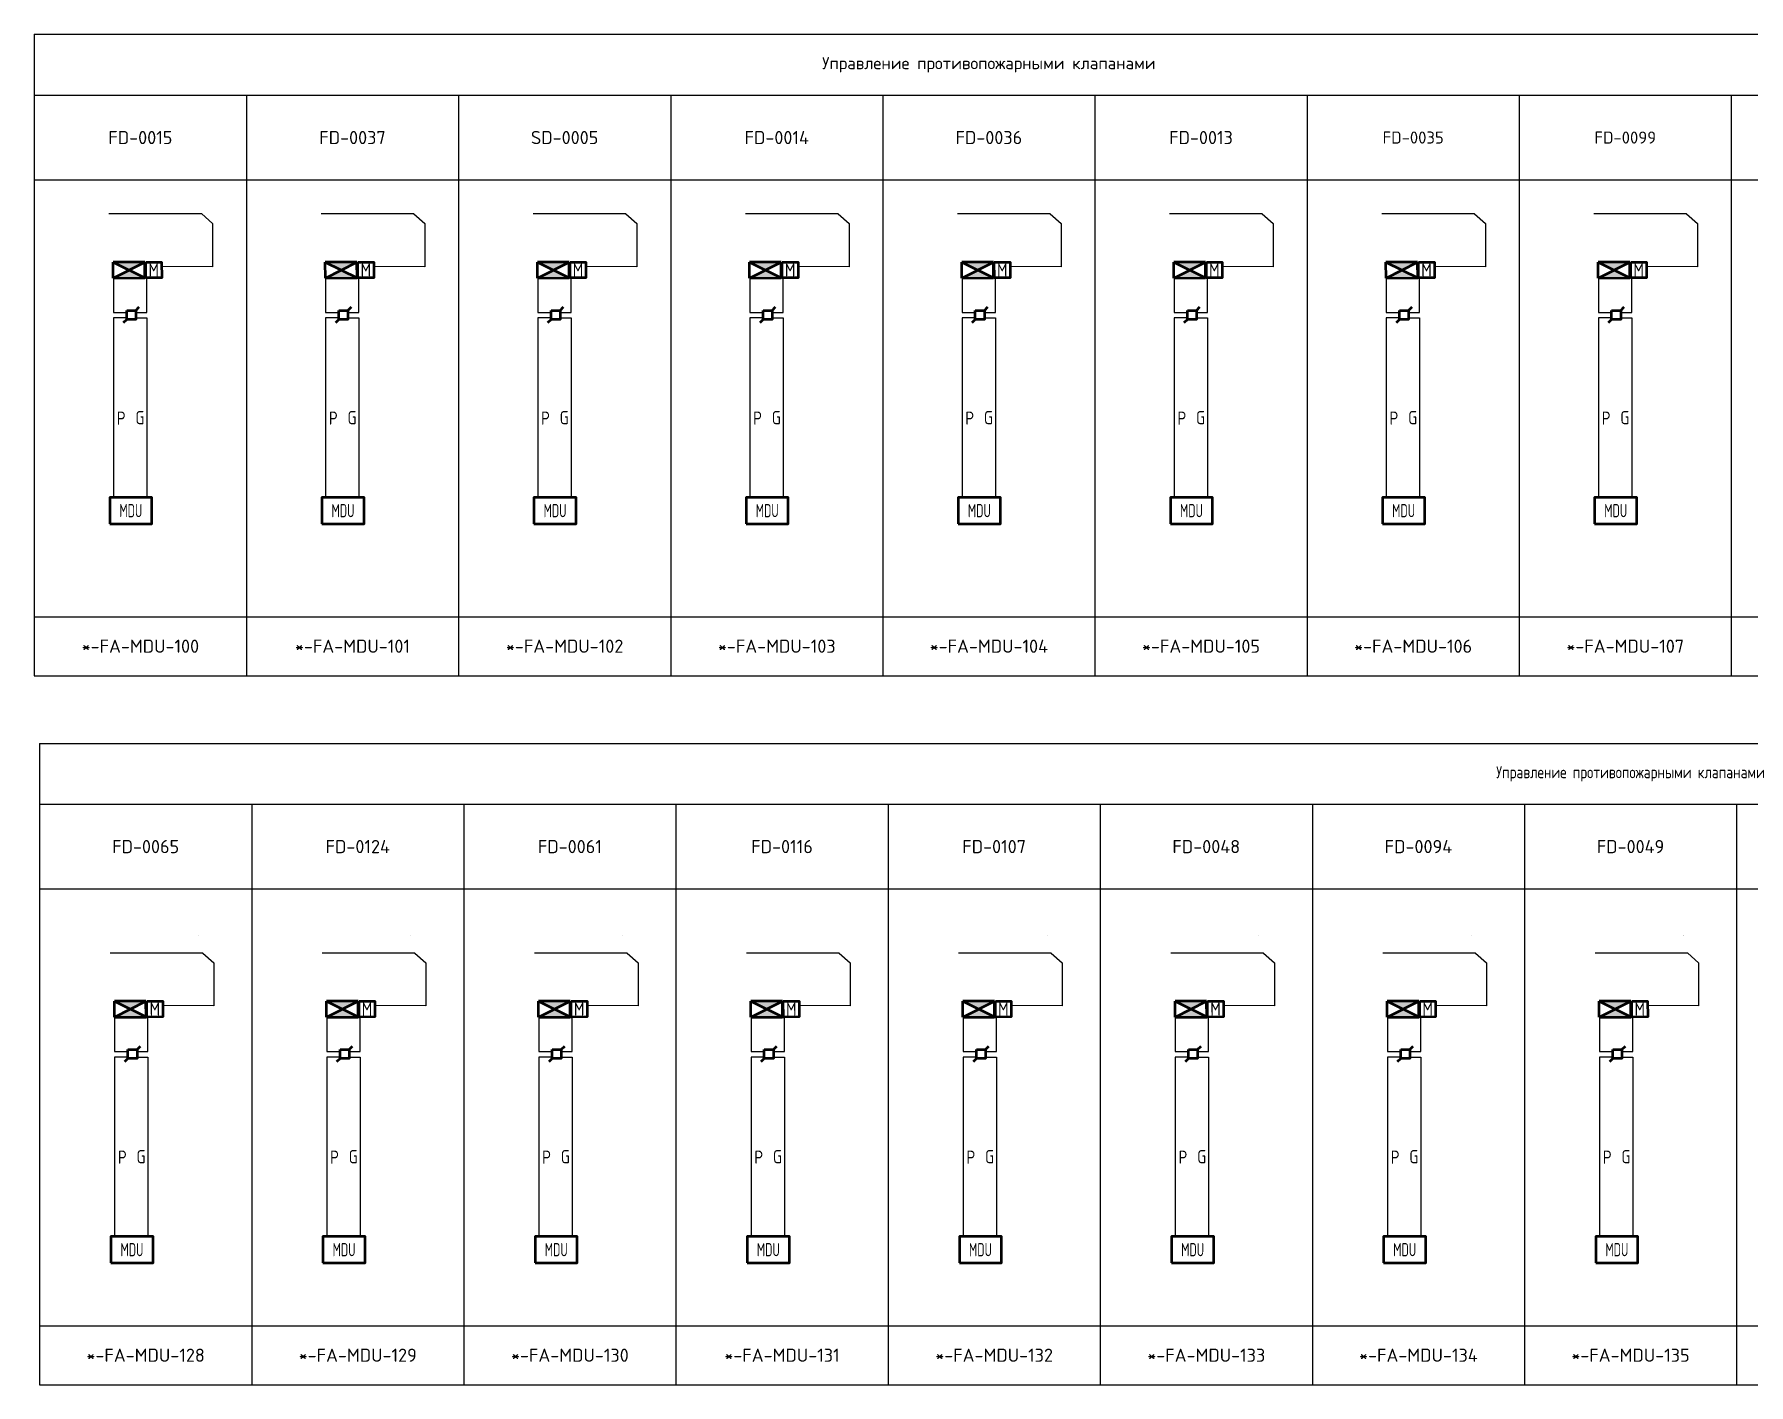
# Model space of a CAD drawing. Header units: millimetres. Extents: x 127230 to 906013, y -355313 to -209225.
# Drawn here: x 590194 to 622697, y -234822 to -209225 of the extents above; entities that cross this region are included whole.
import ezdxf
from ezdxf.enums import TextEntityAlignment as Align

# ---------------------------------------------------------------- set-up
doc = ezdxf.new("R2018")
doc.units = ezdxf.units.MM
doc.linetypes.add('Cплошная', pattern=[0])
for name, color, linetype, lineweight in [('14', 250, 'Continuous', 0), ('АТ_ПС_ИП_025', 1, 'Continuous', 25), ('АТ_ПС_ППКП_025', 5, 'Continuous', 25), ('АТ_ПС_Текст_025', 7, 'Continuous', 25), ('АТ_ПС_Трасса_100', 1, 'Continuous', 100)]:
    doc.layers.add(name, color=color, linetype=linetype, lineweight=lineweight)
doc.layers.add('ПС2', color=230, linetype='Continuous')
doc.styles.add('GLE_OASR_TextStyle', font='GOST2304A.ttf')
doc.styles.get("Standard").update_dxf_attribs({"font": 'gost_0.ttf'})
doc.styles.add('ГОСТ 2.304', font='CS_Gost2304.shx', dxfattribs={"width": 0.8})
doc.styles.add('Текст Т', font='isocpeur.ttf')

# ---------------------------------------------------------------- blocks, each defined once
blk = doc.blocks.new('*U53')
at = {"color": 0, "lineweight": 30, "width": 1.001, "flags": 104}
blk.add_attdef('ТЕКСТ1', text='', height=2.5, dxfattribs=at).set_placement((0.55, 3.27), align=Align.TOP_LEFT)
at = {"color": 0, "lineweight": 0}
blk.add_wipeout([(0, 4.3), (16.02, 4.3), (16.02, 0), (0, 0)], dxfattribs=at)
blk = doc.blocks.new('*U54')
at = {"color": 0, "lineweight": 30, "width": 1.001, "flags": 104}
blk.add_attdef('ТЕКСТ1', text='', height=2.5, dxfattribs=at).set_placement((0.55, 3.27), align=Align.TOP_LEFT)
at = {"color": 0, "lineweight": 0}
blk.add_wipeout([(0, 4.3), (21.07, 4.3), (21.07, 0), (0, 0)], dxfattribs=at)
blk = doc.blocks.new('*U49')
at = {"linetype": 'Continuous', "lineweight": 25}
blk.add_wipeout([(-1.5, -1.5), (-1.5, 1.5), (1.5, 1.5), (1.5, -1.5)], dxfattribs=at)
at = {"color": 0, "linetype": 'Continuous', "lineweight": -2}
for p, q in [((1.5, 1.5), (2.63, 2.63)), ((-1.5, -1.5), (-2.63, -2.63))]:
    blk.add_line(p, q, dxfattribs=at)
blk.add_lwpolyline([(-1.5, 1.5), (1.5, 1.5), (1.5, -1.5), (-1.5, -1.5)], close=True, dxfattribs=at)
blk = doc.blocks.new('*U52')
at = {"linetype": 'Continuous', "lineweight": -2}
h = blk.add_hatch(color=0, dxfattribs=at)
h.dxf.hatch_style = 1
h.paths.add_polyline_path([(-6, 2.97), (-2.98, 1.48), (0, 2.97)])
h.paths.add_polyline_path([(-2.98, 1.48), (-6, -0.03), (0, -0.03), (0, 0)])
at = {"color": 0, "linetype": 'Continuous', "lineweight": -2}
for p, q in [((-6, -0.03), (-6, 2.97)), ((0, 2.97), (-6, 2.97)), ((-6, 2.97), (0, 0)), ((-6, -0.03), (0, 2.97)), ((0, -0.03), (0, 2.97)), ((0, 1.47), (0.18, 1.47)), ((-6, -0.03), (0, -0.03))]:
    blk.add_line(p, q, dxfattribs=at)
blk.add_lwpolyline([(0.18, 2.97), (3.18, 2.97), (3.18, -0.03), (0.18, -0.03)], close=True, dxfattribs=at)
at = {"color": 0, "linetype": 'Continuous', "lineweight": -2, "style": 'GLE_OASR_TextStyle'}
blk.add_text('М', height=2.5, dxfattribs=at).set_placement((1.68, 1.47), align=Align.MIDDLE_CENTER)
blk = doc.blocks.new('*U51')
at = {"color": 0, "linetype": 'Continuous', "lineweight": -2}
blk.add_lwpolyline([(-8, -0.03), (0, -0.03), (0, 4.97), (-8, 4.97)], close=True, dxfattribs=at)
at = {"color": 0, "linetype": 'Continuous', "lineweight": -2, "style": 'ГОСТ 2.304', "width": 0.8, "flags": 4}
blk.add_attdef('НАДПИСЬ', text='', height=2.5, dxfattribs=at).set_placement((-4, 2.47), align=Align.MIDDLE_CENTER)
blk = doc.blocks.new('*U50')
at = {"color": 0, "lineweight": 0}
blk.add_wipeout([(-2.08, 6.13), (-19.65, 6.12), (-19.65, 1.83), (-2.08, 1.83)], dxfattribs=at)
at = {"color": 0, "linetype": 'Cплошная', "lineweight": 25}
for q in [(-19.65, 1.83), (0, 0)]:
    blk.add_line((-2.08, 1.83), q, dxfattribs=at)
at = {"color": 0, "lineweight": 30, "flags": 104}
blk.add_attdef('ТЕКСТ1', text='', height=2.5, dxfattribs=at).set_placement((-2.99, 5.1), align=Align.TOP_RIGHT)
blk = doc.blocks.new('*T74')
at = {"color": 7, "linetype": 'ByBlock', "transparency": 16777216}
for p, q in [((0, 0), (60325, 0)), ((0, 0), (0, -12158)), ((60325, 0), (60325, -12158)), ((0, -1156), (60325, -1156)), ((4022, -1156), (4022, -12158)), ((8043, -1156), (8043, -12158)), ((12065, -1156), (12065, -12158)), ((16087, -1156), (16087, -12158)), ((20108, -1156), (20108, -12158)), ((24130, -1156), (24130, -12158)), ((28152, -1156), (28152, -12158)), ((32173, -1156), (32173, -12158)), ((36195, -1156), (36195, -12158)), ((40217, -1156), (40217, -12158)), ((44238, -1156), (44238, -12158)), ((48260, -1156), (48260, -12158)), ((52282, -1156), (52282, -12158)), ((56303, -1156), (56303, -12158)), ((0, -2757), (60325, -2757)), ((0, -11040), (60325, -11040)), ((0, -12158), (60325, -12158))]:
    blk.add_line(p, q, dxfattribs=at)
at = {"color": 0, "transparency": 16777216, "insert": (30162, -578), "char_height": 250, "width": 60323.8, "attachment_point": 5}
blk.add_mtext('{\\fGOST 2.304 type A|b0|i0|c204|p34;\\H0.91667x;\\C256;Управление противопожарными клапанами}', dxfattribs=at)
at = {"color": 7, "transparency": 16777216, "char_height": 250, "width": 4020.47, "attachment_point": 5, "style": 'Текст Т'}
for s, insert in [('FD-0065', (2011, -1957)), ('FD-0124', (6032, -1957)), ('FD-0061', (10054, -1957)), ('FD-0116', (14076, -1957)), ('FD-0107', (18097, -1957)), ('FD-0048', (22119, -1957)), ('FD-0094', (26141, -1957)), ('FD-0049', (30162, -1957)), ('FD-0050', (34184, -1957)), ('FD-0100', (38206, -1957)), ('FD-0127', (42227, -1957)), ('FD-0128', (46249, -1957)), ('FD-0101', (50271, -1957)), ('FD-0117', (54292, -1957)), ('FD-0116', (58314, -1957)), ('*-FA-MDU-128', (2011, -11599)), ('*-FA-MDU-129', (6032, -11599)), ('*-FA-MDU-130', (10054, -11599)), ('*-FA-MDU-131', (14076, -11599)), ('*-FA-MDU-132', (18097, -11599)), ('*-FA-MDU-133', (22119, -11599)), ('*-FA-MDU-134', (26141, -11599)), ('*-FA-MDU-135', (30162, -11599)), ('*-FA-MDU-136', (34184, -11599)), ('*-FA-MDU-137', (38206, -11599)), ('*-FA-MDU-138', (42227, -11599)), ('*-FA-MDU-139', (46249, -11599)), ('*-FA-MDU-140', (50271, -11599)), ('*-FA-MDU-141', (54292, -11599)), ('*-FA-MDU-142', (58314, -11599))]:
    blk.add_mtext(s, dxfattribs=dict(at, insert=insert))
blk = doc.blocks.new('*T85')
at = {"color": 7, "linetype": 'ByBlock', "transparency": 16777216}
for p, q in [((0, 0), (132841, 0)), ((0, 0), (0, -12158)), ((36195, 0), (36195, -12158)), ((40217, 0), (40217, -12158)), ((56303, 0), (56303, -12158)), ((60325, 0), (60325, -12158)), ((120650, 0), (120650, -12158)), ((125875, 0), (125875, -12158)), ((132841, 0), (132841, -12158)), ((0, -1156), (132841, -1156)), ((4022, -1156), (4022, -12158)), ((8043, -1156), (8043, -12158)), ((12065, -1156), (12065, -12158)), ((16087, -1156), (16087, -12158)), ((20108, -1156), (20108, -12158)), ((24130, -1156), (24130, -12158)), ((28152, -1156), (28152, -12158)), ((32173, -1156), (32173, -12158)), ((44238, -1156), (44238, -12158)), ((48260, -1156), (48260, -12158)), ((52282, -1156), (52282, -12158)), ((64347, -1156), (64347, -12158)), ((68368, -1156), (68368, -12158)), ((72390, -1156), (72390, -12158)), ((76412, -1156), (76412, -12158)), ((80433, -1156), (80433, -12158)), ((84455, -1156), (84455, -12158)), ((88477, -1156), (88477, -12158)), ((92498, -1156), (92498, -12158)), ((96520, -1156), (96520, -12158)), ((100542, -1156), (100542, -12158)), ((104563, -1156), (104563, -12158)), ((108585, -1156), (108585, -12158)), ((112607, -1156), (112607, -12158)), ((116628, -1156), (116628, -12158)), ((0, -2757), (132841, -2757)), ((0, -11040), (132841, -11040)), ((0, -12158), (132841, -12158))]:
    blk.add_line(p, q, dxfattribs=at)
at = {"transparency": 16777216, "insert": (123263, -578), "char_height": 250, "width": 5223.91, "attachment_point": 5}
blk.add_mtext('Отключение вытяжной вентиляции, кондиционирования, электроконвекторов**', dxfattribs=at)
at = {"transparency": 16777216, "attachment_point": 5, "style": 'Текст Т'}
for s, insert, char_height, width in [('Управление противопожарными клапанами', (18097, -578), 229.17, 36193.8), ('Управление противопожарными клапанами', (48260, -578), 229.17, 16085.47), ('Управление противопожарными клапанами', (90487, -578), 229.17, 60323.8), ('Отключение приточно-вытяжной вентиляции', (129358, -578), 229.17, 6964.49), ('Дистанционный пуск ^Jсистемы дымоудаления', (38206, -1957), 229.17, 4020.47), ('Дистанционный пуск ^Jсистемы дымоудаления', (58314, -1957), 229.17, 4020.47), ('Отключение F0-51-010-NHC23^J/F0-51-010-NHC22/F0-51-010-NHC14 от Щита F0-51-010-NHC21', (123263, -1957), 229.17, 5223.91), ('Отключение П2 (FA-0002A)/П2р,(FA-0002В)/             ПВ4 (FAB-0004)', (129358, -1957), 229.17, 6964.49), ('FD-0035', (26141, -1957), 229.2, 4020.47), ('FD-0099', (30162, -1957), 229.2, 4020.47), ('FD-0011', (66357, -1957), 229.2, 4020.47), ('FD-0033', (70379, -1957), 229.2, 4020.47), ('FD-0068', (74401, -1957), 229.2, 4020.47)]:
    blk.add_mtext(s, dxfattribs=dict(at, insert=insert, char_height=char_height, width=width))
at = {"color": 7, "transparency": 16777216, "attachment_point": 5, "style": 'Текст Т'}
for s, insert, char_height, width in [('Управление противопожарными клапанами', (38206, -578), 0.18, 4020.47), ('Управление противопожарными клапанами', (58314, -578), 0.18, 4020.47), ('FD-0015', (2011, -1957), 250, 4020.47), ('FD-0037', (6032, -1957), 250, 4020.47), ('SD-0005', (10054, -1957), 250, 4020.47), ('FD-0014', (14076, -1957), 250, 4020.47), ('FD-0036', (18097, -1957), 250, 4020.47), ('FD-0013', (22119, -1957), 250, 4020.47), ('FD-0047', (34184, -1957), 250, 4020.47), ('FD-0012', (42227, -1957), 250, 4020.47), ('FD-0034', (46249, -1957), 250, 4020.47), ('FD-0122', (50271, -1957), 250, 4020.47), ('FD-0135', (54292, -1957), 250, 4020.47), ('SD-0001', (62336, -1957), 250, 4020.47), ('FD-0088', (78422, -1957), 250, 4020.47), ('FD-0086', (82444, -1957), 250, 4020.47), ('FD-0110', (86466, -1957), 250, 4020.47), ('FD-0119', (90487, -1957), 250, 4020.47), ('FD-0134', (94509, -1957), 250, 4020.47), ('FD-0059', (98531, -1957), 250, 4020.47), ('FD-0098', (102552, -1957), 250, 4020.47), ('FD-0062', (106574, -1957), 250, 4020.47), ('FD-0066', (110596, -1957), 250, 4020.47), ('FD-0126', (114617, -1957), 250, 4020.47), ('FD-0117', (118639, -1957), 250, 4020.47), ('*-FA-MDU-100', (2011, -11599), 250, 4020.47), ('*-FA-MDU-101', (6032, -11599), 250, 4020.47), ('*-FA-MDU-102', (10054, -11599), 250, 4020.47), ('*-FA-MDU-103', (14076, -11599), 250, 4020.47), ('*-FA-MDU-104', (18097, -11599), 250, 4020.47), ('*-FA-MDU-105', (22119, -11599), 250, 4020.47), ('*-FA-MDU-106', (26141, -11599), 250, 4020.47), ('*-FA-MDU-107', (30162, -11599), 250, 4020.47), ('*-FA-MDU-108', (34184, -11599), 250, 4020.47), ('*-FA-SIB-12.1', (38206, -11599), 250, 4020.47), ('*-FA-MDU-109', (42227, -11599), 250, 4020.47), ('*-FA-MDU-110', (46249, -11599), 250, 4020.47), ('*-FA-MDU-111', (50271, -11599), 250, 4020.47), ('*-FA-MDU-112', (54292, -11599), 250, 4020.47), ('*-FA-SIB-12.2', (58314, -11599), 250, 4020.47), ('*-FA-MDU-113', (62336, -11599), 250, 4020.47), ('*-FA-MDU-114', (66357, -11599), 250, 4020.47), ('*-FA-MDU-115', (70379, -11599), 250, 4020.47), ('*-FA-MDU-116', (74401, -11599), 250, 4020.47), ('*-FA-MDU-117', (78422, -11599), 250, 4020.47), ('*-FA-MDU-118', (82444, -11599), 250, 4020.47), ('*-FA-MDU-119', (86466, -11599), 250, 4020.47), ('*-FA-MDU-120', (90487, -11599), 250, 4020.47), ('*-FA-MDU-121', (94509, -11599), 250, 4020.47), ('*-FA-MDU-122', (98531, -11599), 250, 4020.47), ('*-FA-MDU-123', (102552, -11599), 250, 4020.47), ('*-FA-MDU-124', (106574, -11599), 250, 4020.47), ('*-FA-MDU-125', (110596, -11599), 250, 4020.47), ('*-FA-MDU-126', (114617, -11599), 250, 4020.47), ('*-FA-MDU-127', (118639, -11599), 250, 4020.47), (' *-FA-MR4-12.1', (123263, -11599), 250, 5223.91), (' *-FA-MR4-12.2', (129358, -11599), 250, 6964.49)]:
    blk.add_mtext(s, dxfattribs=dict(at, insert=insert, char_height=char_height, width=width))

msp = doc.modelspace()

# ---------------------------------------------------------------- linework, layer by layer
at = {"layer": '14', "color": 6, "lineweight": 25}
for points in [[(591695, -213845), (591695, -214495), (591947, -214495)], [(595717, -213845), (595717, -214495), (595969, -214495)], [(599738, -213845), (599738, -214495), (599990, -214495)], [(603760, -213845), (603760, -214495), (604012, -214495)], [(607782, -213845), (607782, -214495), (608034, -214495)], [(611803, -213845), (611803, -214495), (612055, -214495)], [(615825, -213845), (615825, -214495), (616077, -214495)], [(619847, -213845), (619847, -214495), (620099, -214495)], [(591717, -227855), (591717, -228505), (591969, -228505)], [(595738, -227855), (595738, -228505), (595990, -228505)], [(599760, -227855), (599760, -228505), (600012, -228505)], [(603782, -227855), (603782, -228505), (604034, -228505)], [(607803, -227855), (607803, -228505), (608055, -228505)], [(611825, -227855), (611825, -228505), (612077, -228505)], [(615847, -227855), (615847, -228505), (616099, -228505)], [(619868, -227855), (619868, -228505), (620120, -228505)]]:
    msp.add_lwpolyline(points, dxfattribs=at)
at = {"layer": 'АТ_ПС_Трасса_100', "color": 92, "lineweight": 25, "ltscale": 100}
for points in [[(592120, -214495), (592328, -214495), (592328, -213847)], [(596141, -214495), (596349, -214495), (596349, -213847)], [(600163, -214495), (600371, -214495), (600371, -213847)], [(604185, -214495), (604393, -214495), (604393, -213847)], [(608206, -214495), (608414, -214495), (608414, -213847)], [(612228, -214495), (612436, -214495), (612436, -213847)], [(616250, -214495), (616458, -214495), (616458, -213847)], [(620271, -214495), (620479, -214495), (620479, -213847)], [(592120, -214602), (592328, -214602), (592328, -218004)], [(596141, -214602), (596349, -214602), (596349, -218004)], [(600163, -214602), (600371, -214602), (600371, -218004)], [(604185, -214602), (604393, -214602), (604393, -218004)], [(608206, -214602), (608414, -214602), (608414, -218004)], [(612228, -214602), (612436, -214602), (612436, -218004)], [(616250, -214602), (616458, -214602), (616458, -218004)], [(620271, -214602), (620479, -214602), (620479, -218004)], [(592141, -228505), (592349, -228505), (592349, -227856)], [(596163, -228505), (596371, -228505), (596371, -227856)], [(600184, -228505), (600393, -228505), (600393, -227856)], [(604206, -228505), (604414, -228505), (604414, -227856)], [(608228, -228505), (608436, -228505), (608436, -227856)], [(612249, -228505), (612458, -228505), (612458, -227856)], [(616271, -228505), (616479, -228505), (616479, -227856)], [(620293, -228505), (620501, -228505), (620501, -227856)], [(592141, -228612), (592349, -228612), (592349, -232013)], [(596163, -228612), (596371, -228612), (596371, -232013)], [(600184, -228612), (600393, -228612), (600393, -232013)], [(604206, -228612), (604414, -228612), (604414, -232013)], [(608228, -228612), (608436, -228612), (608436, -232013)], [(612249, -228612), (612458, -228612), (612458, -232013)], [(616271, -228612), (616479, -228612), (616479, -232013)], [(620293, -228612), (620501, -228612), (620501, -232013)]]:
    msp.add_lwpolyline(points, dxfattribs=at)
at = {"layer": 'АТ_ПС_Трасса_100', "color": 6, "lineweight": 25, "ltscale": 100}
for points in [[(591947, -214602), (591695, -214602), (591695, -218004)], [(595969, -214602), (595717, -214602), (595717, -218004)], [(599990, -214602), (599738, -214602), (599738, -218004)], [(604012, -214602), (603760, -214602), (603760, -218004)], [(608034, -214602), (607782, -214602), (607782, -218004)], [(612055, -214602), (611803, -214602), (611803, -218004)], [(616077, -214602), (615825, -214602), (615825, -218004)], [(620099, -214602), (619847, -214602), (619847, -218004)], [(591969, -228612), (591717, -228612), (591717, -232013)], [(595990, -228612), (595738, -228612), (595738, -232013)], [(600012, -228612), (599760, -228612), (599760, -232013)], [(604034, -228612), (603782, -228612), (603782, -232013)], [(608055, -228612), (607803, -228612), (607803, -232013)], [(612077, -228612), (611825, -228612), (611825, -232013)], [(616099, -228612), (615847, -228612), (615847, -232013)], [(620120, -228612), (619868, -228612), (619868, -232013)]]:
    msp.add_lwpolyline(points, dxfattribs=at)

# ---------------------------------------------------------------- block references
msp.add_blockref('*T74', (590294, -222665))
at = {"layer": 'АТ_ПС_Текст_025', "linetype": 'Continuous'}
ref = msp.add_blockref('*U50', (593575, -212814), dxfattribs=dict(at, xscale=100, yscale=100, zscale=100))
lines = msp.add_mtext('230 В AC*** ', dxfattribs={"layer": '0', "color": 0, "insert": (593276, -212303), "char_height": 2.5, "attachment_point": 1})
ref.add_attrib('ТЕКСТ1', '', (593276, -212303), dxfattribs={"flags": 104}).embed_mtext(lines)
ref = msp.add_blockref('*U50', (597597, -212814), dxfattribs=dict(at, xscale=100, yscale=100, zscale=100))
lines = msp.add_mtext('230 В AC*** ', dxfattribs={"layer": '0', "color": 0, "insert": (597298, -212303), "char_height": 2.5, "attachment_point": 1})
ref.add_attrib('ТЕКСТ1', '', (597298, -212303), dxfattribs={"flags": 104}).embed_mtext(lines)
ref = msp.add_blockref('*U50', (601618, -212814), dxfattribs=dict(at, xscale=100, yscale=100, zscale=100))
lines = msp.add_mtext('230 В AC*** ', dxfattribs={"layer": '0', "color": 0, "insert": (601319, -212303), "char_height": 2.5, "attachment_point": 1})
ref.add_attrib('ТЕКСТ1', '', (601319, -212303), dxfattribs={"flags": 104}).embed_mtext(lines)
ref = msp.add_blockref('*U50', (605640, -212814), dxfattribs=dict(at, xscale=100, yscale=100, zscale=100))
lines = msp.add_mtext('230 В AC*** ', dxfattribs={"layer": '0', "color": 0, "insert": (605341, -212303), "char_height": 2.5, "attachment_point": 1})
ref.add_attrib('ТЕКСТ1', '', (605341, -212303), dxfattribs={"flags": 104}).embed_mtext(lines)
ref = msp.add_blockref('*U50', (609662, -212814), dxfattribs=dict(at, xscale=100, yscale=100, zscale=100))
lines = msp.add_mtext('230 В AC*** ', dxfattribs={"layer": '0', "color": 0, "insert": (609363, -212303), "char_height": 2.5, "attachment_point": 1})
ref.add_attrib('ТЕКСТ1', '', (609363, -212303), dxfattribs={"flags": 104}).embed_mtext(lines)
ref = msp.add_blockref('*U50', (613683, -212814), dxfattribs=dict(at, xscale=100, yscale=100, zscale=100))
lines = msp.add_mtext('230 В AC*** ', dxfattribs={"layer": '0', "color": 0, "insert": (613384, -212303), "char_height": 2.5, "attachment_point": 1})
ref.add_attrib('ТЕКСТ1', '', (613384, -212303), dxfattribs={"flags": 104}).embed_mtext(lines)
ref = msp.add_blockref('*U50', (617705, -212814), dxfattribs=dict(at, xscale=100, yscale=100, zscale=100))
lines = msp.add_mtext('230 В AC*** ', dxfattribs={"layer": '0', "color": 0, "insert": (617406, -212303), "char_height": 2.5, "attachment_point": 1})
ref.add_attrib('ТЕКСТ1', '', (617406, -212303), dxfattribs={"flags": 104}).embed_mtext(lines)
ref = msp.add_blockref('*U50', (621727, -212814), dxfattribs=dict(at, xscale=100, yscale=100, zscale=100))
lines = msp.add_mtext('230 В AC*** ', dxfattribs={"layer": '0', "color": 0, "insert": (621428, -212303), "char_height": 2.5, "attachment_point": 1})
ref.add_attrib('ТЕКСТ1', '', (621428, -212303), dxfattribs={"flags": 104}).embed_mtext(lines)
at = {"layer": 'ПС2', "color": 5, "lineweight": 50, "transparency": 33554687, "xscale": 100, "yscale": 100, "zscale": 100, "rotation": 0.1250381865928775}
for p in [(592291, -213841), (596312, -213841), (600334, -213841), (604356, -213841), (608377, -213841), (612399, -213841), (616421, -213841), (620442, -213841), (592312, -227850), (596334, -227850), (600356, -227850), (604377, -227850), (608399, -227850), (612421, -227850), (616442, -227850), (620464, -227850)]:
    msp.add_blockref('*U52', p, dxfattribs=at)

# ---------------------------------------------------------------- texts
at = {"layer": 'АТ_ПС_Текст_025', "char_height": 250, "attachment_point": 5, "style": 'GLE_OASR_TextStyle'}
for s, insert in [('P', (591841, -216500)), ('G', (592197, -216491)), ('P', (595863, -216500)), ('G', (596218, -216491)), ('P', (599885, -216500)), ('G', (600240, -216491)), ('P', (603906, -216500)), ('G', (604262, -216491)), ('P', (607928, -216500)), ('G', (608283, -216491)), ('P', (611950, -216500)), ('G', (612305, -216491)), ('P', (615971, -216500)), ('G', (616327, -216491)), ('P', (619993, -216500)), ('G', (620348, -216491)), ('P', (591863, -230509)), ('G', (592218, -230500)), ('P', (595885, -230509)), ('G', (596240, -230500)), ('P', (599906, -230509)), ('G', (600262, -230500)), ('P', (603928, -230509)), ('G', (604283, -230500)), ('P', (607950, -230509)), ('G', (608305, -230500)), ('P', (611971, -230509)), ('G', (612327, -230500)), ('P', (615993, -230509)), ('G', (616348, -230500)), ('P', (620015, -230509)), ('G', (620370, -230500))]:
    msp.add_mtext_dynamic_manual_height_columns(s, width=1237.88, gutter_width=12.5, heights=[0], dxfattribs=dict(at, insert=insert))

# ---------------------------------------------------------------- next in the draw order: linework, layer by layer
at = {"layer": '14', "color": 6, "lineweight": 25}
for points in [[(593575, -212814), (593575, -213633), (592608, -213628)], [(597597, -212814), (597597, -213633), (596630, -213628)], [(601618, -212814), (601618, -213633), (600651, -213628)], [(605640, -212814), (605640, -213633), (604673, -213628)], [(609662, -212814), (609662, -213633), (608695, -213628)], [(613683, -212814), (613683, -213633), (612716, -213628)], [(617705, -212814), (617705, -213633), (616738, -213628)], [(621727, -212814), (621727, -213633), (620760, -213628)]]:
    msp.add_lwpolyline(points, dxfattribs=at)

# ---------------------------------------------------------------- next in the draw order: block references
at = {"layer": 'АТ_ПС_ИП_025', "lineweight": 50, "xscale": 57.51779866433964, "yscale": 57.51779866433964, "zscale": 57.51779866433964}
for p in [(592033, -214545), (596055, -214545), (600077, -214545), (604098, -214545), (608120, -214545), (612142, -214545), (616163, -214545), (620185, -214545), (592055, -228554), (596077, -228554), (600098, -228554), (604120, -228554), (608142, -228554), (612163, -228554), (616185, -228554), (620207, -228554)]:
    msp.add_blockref('*U49', p, dxfattribs=at)
at = {"layer": 'АТ_ПС_Текст_025', "transparency": 33554636}
ref = msp.add_blockref('*U53', (592386, -214670), dxfattribs=dict(at, xscale=99.99980000000001, yscale=99.99980000000001, zscale=99.99980000000001))
lines = msp.add_mtext('\\W1.0010;*FA-XK-100', dxfattribs={"layer": '0', "color": 0, "insert": (592441, -214343), "char_height": 2.5, "attachment_point": 1})
ref.add_attrib('ТЕКСТ1', '', (592441, -214343), dxfattribs={"flags": 104}).embed_mtext(lines)
ref = msp.add_blockref('*U53', (596408, -214670), dxfattribs=dict(at, xscale=99.99980000000001, yscale=99.99980000000001, zscale=99.99980000000001))
lines = msp.add_mtext('\\W1.0010;*FA-XK-101', dxfattribs={"layer": '0', "color": 0, "insert": (596462, -214343), "char_height": 2.5, "attachment_point": 1})
ref.add_attrib('ТЕКСТ1', '', (596462, -214343), dxfattribs={"flags": 104}).embed_mtext(lines)
ref = msp.add_blockref('*U53', (600429, -214670), dxfattribs=dict(at, xscale=99.99980000000001, yscale=99.99980000000001, zscale=99.99980000000001))
lines = msp.add_mtext('\\W1.0010;*FA-XK-102', dxfattribs={"layer": '0', "color": 0, "insert": (600484, -214343), "char_height": 2.5, "attachment_point": 1})
ref.add_attrib('ТЕКСТ1', '', (600484, -214343), dxfattribs={"flags": 104}).embed_mtext(lines)
ref = msp.add_blockref('*U53', (604451, -214670), dxfattribs=dict(at, xscale=99.99980000000001, yscale=99.99980000000001, zscale=99.99980000000001))
lines = msp.add_mtext('\\W1.0010;*FA-XK-103', dxfattribs={"layer": '0', "color": 0, "insert": (604506, -214343), "char_height": 2.5, "attachment_point": 1})
ref.add_attrib('ТЕКСТ1', '', (604506, -214343), dxfattribs={"flags": 104}).embed_mtext(lines)
ref = msp.add_blockref('*U53', (608473, -214670), dxfattribs=dict(at, xscale=99.99980000000001, yscale=99.99980000000001, zscale=99.99980000000001))
lines = msp.add_mtext('\\W1.0010;*FA-XK-104', dxfattribs={"layer": '0', "color": 0, "insert": (608527, -214343), "char_height": 2.5, "attachment_point": 1})
ref.add_attrib('ТЕКСТ1', '', (608527, -214343), dxfattribs={"flags": 104}).embed_mtext(lines)
ref = msp.add_blockref('*U53', (612494, -214670), dxfattribs=dict(at, xscale=99.99980000000001, yscale=99.99980000000001, zscale=99.99980000000001))
lines = msp.add_mtext('\\W1.0010;*FA-XK-105', dxfattribs={"layer": '0', "color": 0, "insert": (612549, -214343), "char_height": 2.5, "attachment_point": 1})
ref.add_attrib('ТЕКСТ1', '', (612549, -214343), dxfattribs={"flags": 104}).embed_mtext(lines)
ref = msp.add_blockref('*U53', (616516, -214670), dxfattribs=dict(at, xscale=99.99980000000001, yscale=99.99980000000001, zscale=99.99980000000001))
lines = msp.add_mtext('\\W1.0010;*FA-XK-106', dxfattribs={"layer": '0', "color": 0, "insert": (616571, -214343), "char_height": 2.5, "attachment_point": 1})
ref.add_attrib('ТЕКСТ1', '', (616571, -214343), dxfattribs={"flags": 104}).embed_mtext(lines)
ref = msp.add_blockref('*U53', (620538, -214670), dxfattribs=dict(at, xscale=99.99980000000001, yscale=99.99980000000001, zscale=99.99980000000001))
lines = msp.add_mtext('\\W1.0010;*FA-XK-107', dxfattribs={"layer": '0', "color": 0, "insert": (620592, -214343), "char_height": 2.5, "attachment_point": 1})
ref.add_attrib('ТЕКСТ1', '', (620592, -214343), dxfattribs={"flags": 104}).embed_mtext(lines)
at = {"layer": 'АТ_ПС_Текст_025', "transparency": 33554636, "xscale": 99.99980000000001, "yscale": 99.99980000000001, "zscale": 99.99980000000001, "rotation": 90.0000000004073}
for p in [(591579, -217233), (592845, -217233), (595601, -217233), (596866, -217233), (599623, -217233), (600888, -217233), (603644, -217233), (604910, -217233), (607666, -217233), (608931, -217233), (611688, -217233), (612953, -217233), (615709, -217233), (616975, -217233), (619731, -217233), (620996, -217233), (591601, -231242), (592866, -231242), (595622, -231242), (596888, -231242), (599644, -231242), (600910, -231242), (603666, -231242), (604931, -231242), (607687, -231242), (608953, -231242), (611709, -231242), (612975, -231242), (615731, -231242), (616996, -231242), (619752, -231242), (621018, -231242)]:
    msp.add_blockref('*U54', p, dxfattribs=at)
at = {"layer": 'АТ_ПС_Текст_025', "linetype": 'Continuous'}
ref = msp.add_blockref('*U50', (593597, -226823), dxfattribs=dict(at, xscale=100, yscale=100, zscale=100))
lines = msp.add_mtext('230 В AC*** ', dxfattribs={"layer": '0', "color": 0, "insert": (593298, -226313), "char_height": 2.5, "attachment_point": 1})
ref.add_attrib('ТЕКСТ1', '', (593298, -226313), dxfattribs={"flags": 104}).embed_mtext(lines)
ref = msp.add_blockref('*U50', (597618, -226823), dxfattribs=dict(at, xscale=100, yscale=100, zscale=100))
lines = msp.add_mtext('230 В AC*** ', dxfattribs={"layer": '0', "color": 0, "insert": (597319, -226313), "char_height": 2.5, "attachment_point": 1})
ref.add_attrib('ТЕКСТ1', '', (597319, -226313), dxfattribs={"flags": 104}).embed_mtext(lines)
ref = msp.add_blockref('*U50', (601640, -226823), dxfattribs=dict(at, xscale=100, yscale=100, zscale=100))
lines = msp.add_mtext('230 В AC*** ', dxfattribs={"layer": '0', "color": 0, "insert": (601341, -226313), "char_height": 2.5, "attachment_point": 1})
ref.add_attrib('ТЕКСТ1', '', (601341, -226313), dxfattribs={"flags": 104}).embed_mtext(lines)
ref = msp.add_blockref('*U50', (605662, -226823), dxfattribs=dict(at, xscale=100, yscale=100, zscale=100))
lines = msp.add_mtext('230 В AC*** ', dxfattribs={"layer": '0', "color": 0, "insert": (605363, -226313), "char_height": 2.5, "attachment_point": 1})
ref.add_attrib('ТЕКСТ1', '', (605363, -226313), dxfattribs={"flags": 104}).embed_mtext(lines)
ref = msp.add_blockref('*U50', (609683, -226823), dxfattribs=dict(at, xscale=100, yscale=100, zscale=100))
lines = msp.add_mtext('230 В AC*** ', dxfattribs={"layer": '0', "color": 0, "insert": (609384, -226313), "char_height": 2.5, "attachment_point": 1})
ref.add_attrib('ТЕКСТ1', '', (609384, -226313), dxfattribs={"flags": 104}).embed_mtext(lines)
ref = msp.add_blockref('*U50', (613705, -226823), dxfattribs=dict(at, xscale=100, yscale=100, zscale=100))
lines = msp.add_mtext('230 В AC*** ', dxfattribs={"layer": '0', "color": 0, "insert": (613406, -226313), "char_height": 2.5, "attachment_point": 1})
ref.add_attrib('ТЕКСТ1', '', (613406, -226313), dxfattribs={"flags": 104}).embed_mtext(lines)
ref = msp.add_blockref('*U50', (617727, -226823), dxfattribs=dict(at, xscale=100, yscale=100, zscale=100))
lines = msp.add_mtext('230 В AC*** ', dxfattribs={"layer": '0', "color": 0, "insert": (617428, -226313), "char_height": 2.5, "attachment_point": 1})
ref.add_attrib('ТЕКСТ1', '', (617428, -226313), dxfattribs={"flags": 104}).embed_mtext(lines)
ref = msp.add_blockref('*U50', (621748, -226823), dxfattribs=dict(at, xscale=100, yscale=100, zscale=100))
lines = msp.add_mtext('230 В AC*** ', dxfattribs={"layer": '0', "color": 0, "insert": (621449, -226313), "char_height": 2.5, "attachment_point": 1})
ref.add_attrib('ТЕКСТ1', '', (621449, -226313), dxfattribs={"flags": 104}).embed_mtext(lines)
at = {"layer": 'АТ_ПС_Текст_025', "transparency": 33554636}
ref = msp.add_blockref('*U53', (592408, -228680), dxfattribs=dict(at, xscale=99.99980000000001, yscale=99.99980000000001, zscale=99.99980000000001))
lines = msp.add_mtext('\\W1.0010;*FA-XK-128', dxfattribs={"layer": '0', "color": 0, "insert": (592462, -228352), "char_height": 2.5, "attachment_point": 1})
ref.add_attrib('ТЕКСТ1', '', (592462, -228352), dxfattribs={"flags": 104}).embed_mtext(lines)
ref = msp.add_blockref('*U53', (596429, -228680), dxfattribs=dict(at, xscale=99.99980000000001, yscale=99.99980000000001, zscale=99.99980000000001))
lines = msp.add_mtext('\\W1.0010;*FA-XK-129', dxfattribs={"layer": '0', "color": 0, "insert": (596484, -228352), "char_height": 2.5, "attachment_point": 1})
ref.add_attrib('ТЕКСТ1', '', (596484, -228352), dxfattribs={"flags": 104}).embed_mtext(lines)
ref = msp.add_blockref('*U53', (600451, -228680), dxfattribs=dict(at, xscale=99.99980000000001, yscale=99.99980000000001, zscale=99.99980000000001))
lines = msp.add_mtext('\\W1.0010;*FA-XK-130', dxfattribs={"layer": '0', "color": 0, "insert": (600506, -228352), "char_height": 2.5, "attachment_point": 1})
ref.add_attrib('ТЕКСТ1', '', (600506, -228352), dxfattribs={"flags": 104}).embed_mtext(lines)
ref = msp.add_blockref('*U53', (604473, -228680), dxfattribs=dict(at, xscale=99.99980000000001, yscale=99.99980000000001, zscale=99.99980000000001))
lines = msp.add_mtext('\\W1.0010;*FA-XK-131', dxfattribs={"layer": '0', "color": 0, "insert": (604527, -228352), "char_height": 2.5, "attachment_point": 1})
ref.add_attrib('ТЕКСТ1', '', (604527, -228352), dxfattribs={"flags": 104}).embed_mtext(lines)
ref = msp.add_blockref('*U53', (608494, -228680), dxfattribs=dict(at, xscale=99.99980000000001, yscale=99.99980000000001, zscale=99.99980000000001))
lines = msp.add_mtext('\\W1.0010;*FA-XK-132', dxfattribs={"layer": '0', "color": 0, "insert": (608549, -228352), "char_height": 2.5, "attachment_point": 1})
ref.add_attrib('ТЕКСТ1', '', (608549, -228352), dxfattribs={"flags": 104}).embed_mtext(lines)
ref = msp.add_blockref('*U53', (612516, -228680), dxfattribs=dict(at, xscale=99.99980000000001, yscale=99.99980000000001, zscale=99.99980000000001))
lines = msp.add_mtext('\\W1.0010;*FA-XK-133', dxfattribs={"layer": '0', "color": 0, "insert": (612571, -228352), "char_height": 2.5, "attachment_point": 1})
ref.add_attrib('ТЕКСТ1', '', (612571, -228352), dxfattribs={"flags": 104}).embed_mtext(lines)
ref = msp.add_blockref('*U53', (616538, -228680), dxfattribs=dict(at, xscale=99.99980000000001, yscale=99.99980000000001, zscale=99.99980000000001))
lines = msp.add_mtext('\\W1.0010;*FA-XK-134', dxfattribs={"layer": '0', "color": 0, "insert": (616592, -228352), "char_height": 2.5, "attachment_point": 1})
ref.add_attrib('ТЕКСТ1', '', (616592, -228352), dxfattribs={"flags": 104}).embed_mtext(lines)
ref = msp.add_blockref('*U53', (620559, -228680), dxfattribs=dict(at, xscale=99.99980000000001, yscale=99.99980000000001, zscale=99.99980000000001))
lines = msp.add_mtext('\\W1.0010;*FA-XK-135', dxfattribs={"layer": '0', "color": 0, "insert": (620614, -228352), "char_height": 2.5, "attachment_point": 1})
ref.add_attrib('ТЕКСТ1', '', (620614, -228352), dxfattribs={"flags": 104}).embed_mtext(lines)

# ---------------------------------------------------------------- next in the draw order: wipeouts: each hides what was drawn before it
at = {"lineweight": 25}
for points in [[(591624, -218004), (592424, -218004), (592424, -218504), (591624, -218504)], [(595646, -218004), (596446, -218004), (596446, -218504), (595646, -218504)], [(599667, -218004), (600467, -218004), (600467, -218504), (599667, -218504)], [(603689, -218004), (604489, -218004), (604489, -218504), (603689, -218504)], [(607711, -218004), (608511, -218004), (608511, -218504), (607711, -218504)], [(611732, -218004), (612532, -218004), (612532, -218504), (611732, -218504)], [(615754, -218004), (616554, -218004), (616554, -218504), (615754, -218504)], [(619776, -218004), (620576, -218004), (620576, -218504), (619776, -218504)], [(591645, -232013), (592445, -232013), (592445, -232513), (591645, -232513)], [(595667, -232013), (596467, -232013), (596467, -232513), (595667, -232513)], [(599689, -232013), (600489, -232013), (600489, -232513), (599689, -232513)], [(603710, -232013), (604510, -232013), (604510, -232513), (603710, -232513)], [(607732, -232013), (608532, -232013), (608532, -232513), (607732, -232513)], [(611754, -232013), (612554, -232013), (612554, -232513), (611754, -232513)], [(615775, -232013), (616575, -232013), (616575, -232513), (615775, -232513)], [(619797, -232013), (620597, -232013), (620597, -232513), (619797, -232513)]]:
    msp.add_wipeout(points, dxfattribs=at).dxf.layer = 'АТ_ПС_Трасса_100'

# ---------------------------------------------------------------- next in the draw order: linework, layer by layer
at = {"layer": '14', "color": 6, "lineweight": 25}
for points in [[(593597, -226823), (593597, -227642), (592630, -227637)], [(597618, -226823), (597618, -227642), (596651, -227637)], [(601640, -226823), (601640, -227642), (600673, -227637)], [(605662, -226823), (605662, -227642), (604695, -227637)], [(609683, -226823), (609683, -227642), (608716, -227637)], [(613705, -226823), (613705, -227642), (612738, -227637)], [(617727, -226823), (617727, -227642), (616760, -227637)], [(621748, -226823), (621748, -227642), (620781, -227637)]]:
    msp.add_lwpolyline(points, dxfattribs=at)

# ---------------------------------------------------------------- next in the draw order: block references
msp.add_blockref('*T85', (590194, -209225))
at = {"layer": 'АТ_ПС_ППКП_025', "color": 1, "linetype": 'Continuous', "lineweight": 50}
ref = msp.add_blockref('*U51', (592424, -218501), dxfattribs=dict(at, xscale=100, yscale=100, zscale=100))
ref.add_attrib('НАДПИСЬ', 'MDU', dxfattribs={"layer": '0', "color": 0, "linetype": 'Continuous', "lineweight": -2, "height": 250, "style": 'ГОСТ 2.304', "width": 0.8}).set_placement((592024, -218254), align=Align.MIDDLE_CENTER)
ref = msp.add_blockref('*U51', (596445, -218501), dxfattribs=dict(at, xscale=100, yscale=100, zscale=100))
ref.add_attrib('НАДПИСЬ', 'MDU', dxfattribs={"layer": '0', "color": 0, "linetype": 'Continuous', "lineweight": -2, "height": 250, "style": 'ГОСТ 2.304', "width": 0.8}).set_placement((596046, -218254), align=Align.MIDDLE_CENTER)
ref = msp.add_blockref('*U51', (600467, -218501), dxfattribs=dict(at, xscale=100, yscale=100, zscale=100))
ref.add_attrib('НАДПИСЬ', 'MDU', dxfattribs={"layer": '0', "color": 0, "linetype": 'Continuous', "lineweight": -2, "height": 250, "style": 'ГОСТ 2.304', "width": 0.8}).set_placement((600067, -218254), align=Align.MIDDLE_CENTER)
ref = msp.add_blockref('*U51', (604489, -218501), dxfattribs=dict(at, xscale=100, yscale=100, zscale=100))
ref.add_attrib('НАДПИСЬ', 'MDU', dxfattribs={"layer": '0', "color": 0, "linetype": 'Continuous', "lineweight": -2, "height": 250, "style": 'ГОСТ 2.304', "width": 0.8}).set_placement((604089, -218254), align=Align.MIDDLE_CENTER)
ref = msp.add_blockref('*U51', (608510, -218501), dxfattribs=dict(at, xscale=100, yscale=100, zscale=100))
ref.add_attrib('НАДПИСЬ', 'MDU', dxfattribs={"layer": '0', "color": 0, "linetype": 'Continuous', "lineweight": -2, "height": 250, "style": 'ГОСТ 2.304', "width": 0.8}).set_placement((608111, -218254), align=Align.MIDDLE_CENTER)
ref = msp.add_blockref('*U51', (612532, -218501), dxfattribs=dict(at, xscale=100, yscale=100, zscale=100))
ref.add_attrib('НАДПИСЬ', 'MDU', dxfattribs={"layer": '0', "color": 0, "linetype": 'Continuous', "lineweight": -2, "height": 250, "style": 'ГОСТ 2.304', "width": 0.8}).set_placement((612132, -218254), align=Align.MIDDLE_CENTER)
ref = msp.add_blockref('*U51', (616554, -218501), dxfattribs=dict(at, xscale=100, yscale=100, zscale=100))
ref.add_attrib('НАДПИСЬ', 'MDU', dxfattribs={"layer": '0', "color": 0, "linetype": 'Continuous', "lineweight": -2, "height": 250, "style": 'ГОСТ 2.304', "width": 0.8}).set_placement((616154, -218254), align=Align.MIDDLE_CENTER)
ref = msp.add_blockref('*U51', (620575, -218501), dxfattribs=dict(at, xscale=100, yscale=100, zscale=100))
ref.add_attrib('НАДПИСЬ', 'MDU', dxfattribs={"layer": '0', "color": 0, "linetype": 'Continuous', "lineweight": -2, "height": 250, "style": 'ГОСТ 2.304', "width": 0.8}).set_placement((620176, -218254), align=Align.MIDDLE_CENTER)
ref = msp.add_blockref('*U51', (592445, -232510), dxfattribs=dict(at, xscale=100, yscale=100, zscale=100))
ref.add_attrib('НАДПИСЬ', 'MDU', dxfattribs={"layer": '0', "color": 0, "linetype": 'Continuous', "lineweight": -2, "height": 250, "style": 'ГОСТ 2.304', "width": 0.8}).set_placement((592045, -232263), align=Align.MIDDLE_CENTER)
ref = msp.add_blockref('*U51', (596467, -232510), dxfattribs=dict(at, xscale=100, yscale=100, zscale=100))
ref.add_attrib('НАДПИСЬ', 'MDU', dxfattribs={"layer": '0', "color": 0, "linetype": 'Continuous', "lineweight": -2, "height": 250, "style": 'ГОСТ 2.304', "width": 0.8}).set_placement((596067, -232263), align=Align.MIDDLE_CENTER)
ref = msp.add_blockref('*U51', (600489, -232510), dxfattribs=dict(at, xscale=100, yscale=100, zscale=100))
ref.add_attrib('НАДПИСЬ', 'MDU', dxfattribs={"layer": '0', "color": 0, "linetype": 'Continuous', "lineweight": -2, "height": 250, "style": 'ГОСТ 2.304', "width": 0.8}).set_placement((600089, -232263), align=Align.MIDDLE_CENTER)
ref = msp.add_blockref('*U51', (604510, -232510), dxfattribs=dict(at, xscale=100, yscale=100, zscale=100))
ref.add_attrib('НАДПИСЬ', 'MDU', dxfattribs={"layer": '0', "color": 0, "linetype": 'Continuous', "lineweight": -2, "height": 250, "style": 'ГОСТ 2.304', "width": 0.8}).set_placement((604110, -232263), align=Align.MIDDLE_CENTER)
ref = msp.add_blockref('*U51', (608532, -232510), dxfattribs=dict(at, xscale=100, yscale=100, zscale=100))
ref.add_attrib('НАДПИСЬ', 'MDU', dxfattribs={"layer": '0', "color": 0, "linetype": 'Continuous', "lineweight": -2, "height": 250, "style": 'ГОСТ 2.304', "width": 0.8}).set_placement((608132, -232263), align=Align.MIDDLE_CENTER)
ref = msp.add_blockref('*U51', (612554, -232510), dxfattribs=dict(at, xscale=100, yscale=100, zscale=100))
ref.add_attrib('НАДПИСЬ', 'MDU', dxfattribs={"layer": '0', "color": 0, "linetype": 'Continuous', "lineweight": -2, "height": 250, "style": 'ГОСТ 2.304', "width": 0.8}).set_placement((612154, -232263), align=Align.MIDDLE_CENTER)
ref = msp.add_blockref('*U51', (616575, -232510), dxfattribs=dict(at, xscale=100, yscale=100, zscale=100))
ref.add_attrib('НАДПИСЬ', 'MDU', dxfattribs={"layer": '0', "color": 0, "linetype": 'Continuous', "lineweight": -2, "height": 250, "style": 'ГОСТ 2.304', "width": 0.8}).set_placement((616175, -232263), align=Align.MIDDLE_CENTER)
ref = msp.add_blockref('*U51', (620597, -232510), dxfattribs=dict(at, xscale=100, yscale=100, zscale=100))
ref.add_attrib('НАДПИСЬ', 'MDU', dxfattribs={"layer": '0', "color": 0, "linetype": 'Continuous', "lineweight": -2, "height": 250, "style": 'ГОСТ 2.304', "width": 0.8}).set_placement((620197, -232263), align=Align.MIDDLE_CENTER)

doc.saveas('drawing.dxf')
